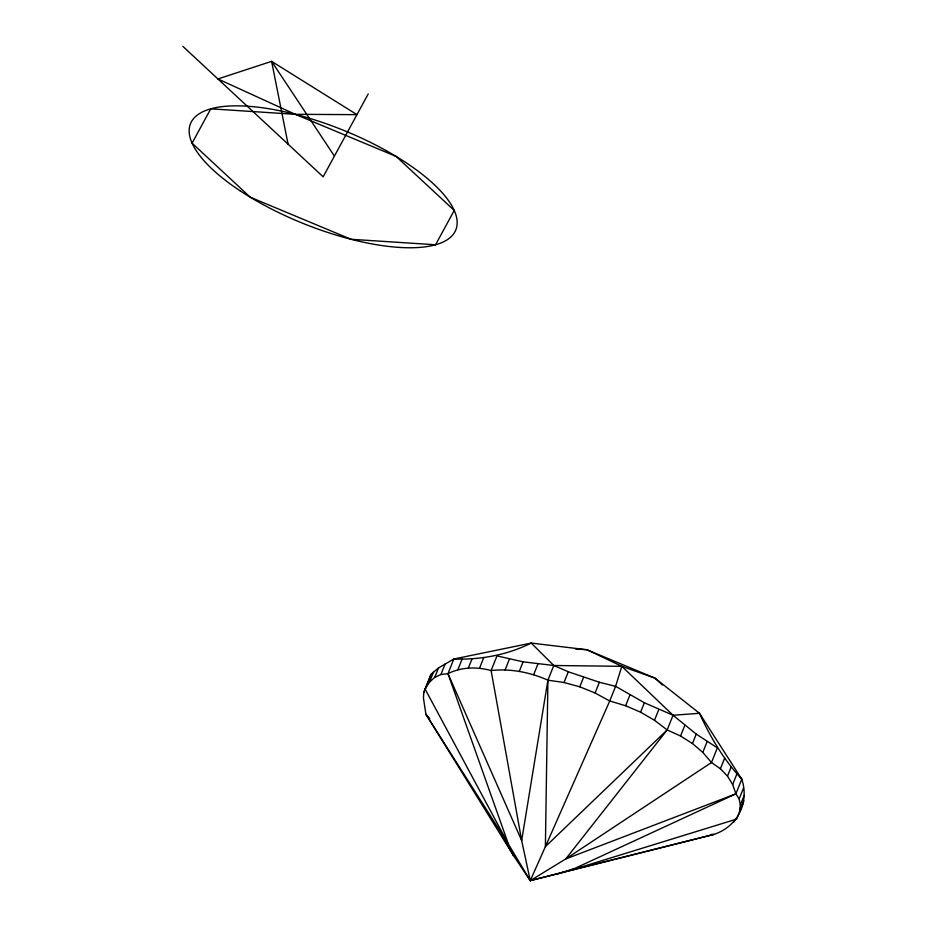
<?xml version="1.0" encoding="UTF-8"?>
<svg xmlns="http://www.w3.org/2000/svg" width="927" height="927" viewBox="0 0 927 927"><rect width="100%" height="100%" fill="white"/><g stroke="black" fill="none" stroke-linecap="round" stroke-linejoin="round"><path stroke-width="1.39" d="M433.709 671.484L429.41 682.237L425.076 689.016L508.459 844.254L447.973 673.674L453.848 659.004C480.626 659.92 507.081 655.018 531.241 643.071L553.778 665.493L547.915 680.163L545.389 846.652L530.267 880.65L513.512 855.563L425.91 714.265L423.454 698.089L423.766 692.631L430.951 674.346L438.483 667.95L453.848 659.004L531.241 643.071L586.953 649.746L654.972 678.135L699.479 713.292L741.774 779.167C749.63 802.655 737.498 826.745 713.836 834.427L530.267 880.65L508.459 844.254L425.91 714.265L427.683 716.339M662.388 685.03L654.972 678.135L621.808 666.316L553.778 665.493L523.095 661.843L496.976 655.887L491.113 670.557L521.669 840.557L530.267 880.65L570.789 870.268L736.733 819.074L739.561 811.67L740.372 804.96L744.149 795.517M427.961 682.724L430.951 674.346M447.973 673.674C461.31 666.942 476.895 666.606 491.113 670.557C510.522 668.39 530.14 672.295 547.915 680.163L521.669 840.557L447.973 673.674L440.916 674.52L434.705 677.394L429.41 682.237M575.551 649.004L586.953 649.746L621.808 666.316L615.609 686.339L609.734 701.009L545.389 846.652L667.173 729.931L673.048 715.262L699.479 713.292C710.337 737.208 723.836 759.862 741.774 779.167L735.899 793.836L570.789 870.268L713.836 834.427L711.229 834.451M423.766 692.631L428.065 681.878M434.705 677.394L438.483 667.95M440.916 674.52L445.215 663.778M457.834 669.792L462.133 659.051M468.367 667.985L472.144 658.541M479.502 668.24L483.801 657.486M505.099 669.897L509.398 659.143M519.317 671.287L523.095 661.843M533.639 674.717L537.938 663.975M547.915 680.163L564.022 682.515L568.321 671.774L599.387 682.249L615.609 686.339L644.369 702.747L673.048 715.262L696.235 734.103L717.347 747.857L711.484 762.527L565.737 858.958L530.267 880.65M564.022 682.515L579.792 686.814L583.57 677.37M740.372 804.96L739.143 798.993L735.899 793.836L732.678 784.509L727.498 776.131L720.406 768.773L711.484 762.527L702.805 752.411L692.469 743.547L680.545 736.038L667.173 729.931L654.485 720.279L640.592 712.191L625.632 705.748L609.734 701.009L595.088 692.99L599.387 682.249M625.632 705.748L629.931 694.995M640.592 712.191L644.369 702.747M654.485 720.279L658.796 709.526M680.545 736.038L684.844 725.285M692.469 743.547L696.235 734.103M702.805 752.411L707.104 741.658M720.406 768.773L724.705 758.019M727.498 776.131L731.276 766.687M732.678 784.509L736.977 773.755M739.143 798.993L743.454 788.24M733.906 822.075L734.984 819.387M739.561 811.67L743.86 800.916M368.216 93.928L323.152 176.802L182.851 46.35M740.128 808.298L740.951 807M741.229 806.571L742.597 804.416M667.173 729.931L565.737 858.958L735.899 793.836M557.579 873.952L572.573 869.132M453.848 659.004L456.687 658.807M579.792 686.814L595.088 692.99M553.778 665.493L568.321 671.774M621.808 666.316L673.048 715.262M739.769 777.185L741.774 779.167M428.274 717.034L428.865 717.73M429.166 718.066L429.757 718.761M334.415 156.084L271.611 61.356L217.926 78.957L295.261 114.322L396.107 156.408L454.23 210.441L435.563 244.774L351.055 239.282L250.209 197.196L192.086 143.152L210.753 108.83L295.261 114.322L356.953 114.647L271.611 61.356L288.077 144.183M501.298 834.312L513.512 855.563L512.84 852.794M239.85 190.638A142.897 50.742 21.8 0 0 455.713 230.163A142.897 50.742 21.8 0 0 273.905 109.606A142.897 50.742 21.8 0 0 239.85 190.638"/></g></svg>
